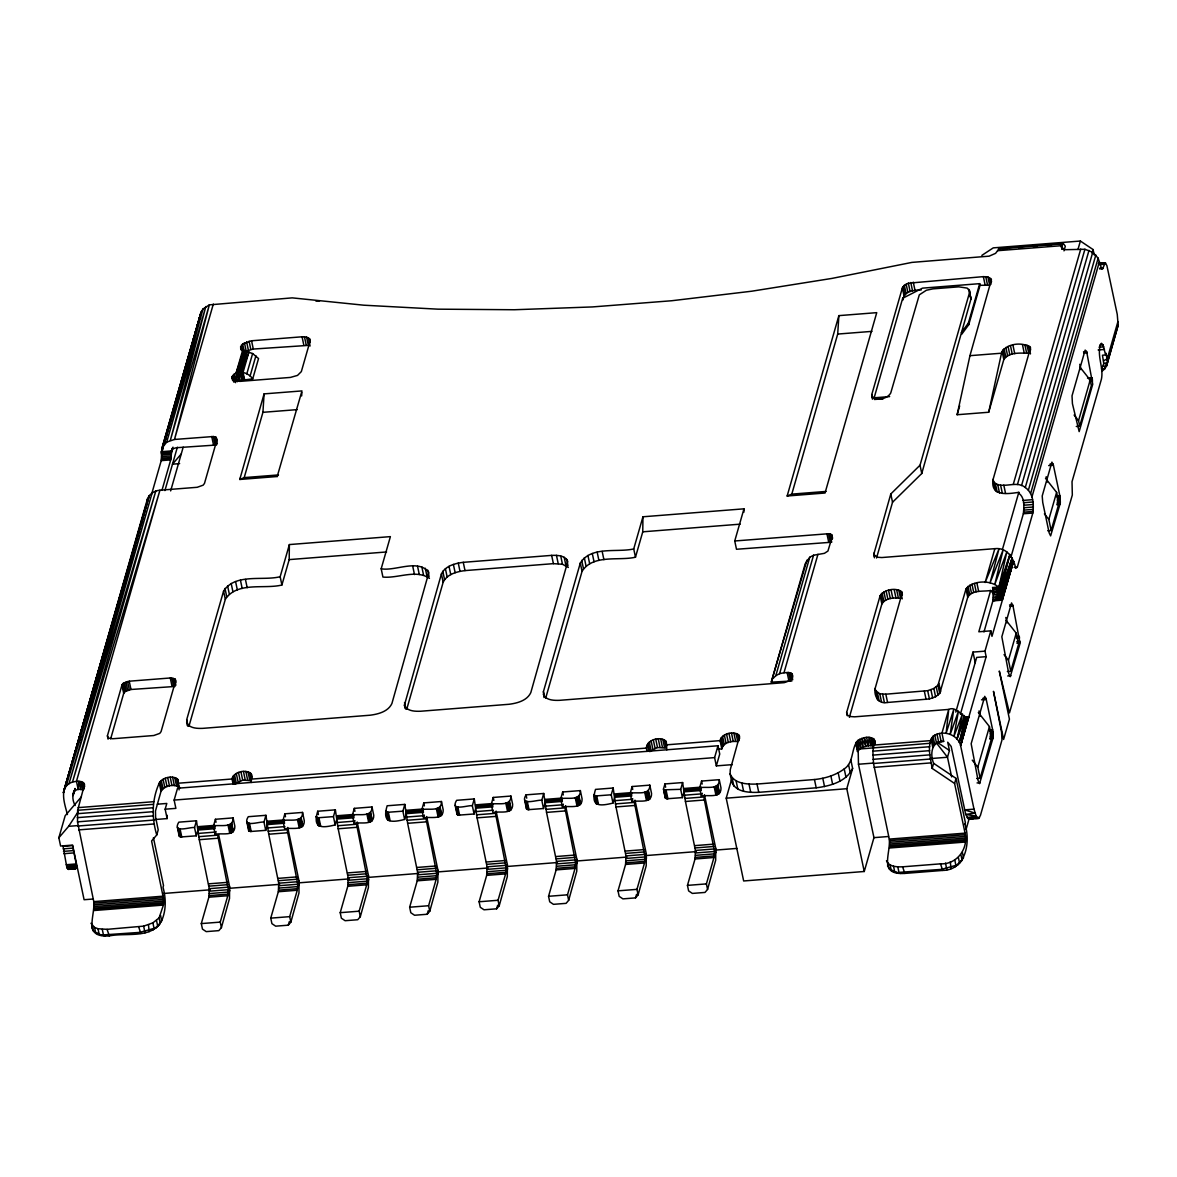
<?xml version="1.0" encoding="UTF-8"?>
<svg xmlns="http://www.w3.org/2000/svg" width="1177" height="1177" viewBox="0 0 1177 1177"><rect width="100%" height="100%" fill="white"/><g stroke="black" fill="none" stroke-linecap="round" stroke-linejoin="round"><path stroke-width="1.5" d="M218.657 834.714L229.589 886.531L229.515 898.478L221.408 927.623L218.834 930.639L206.21 931.625L202.473 929.109L201.296 923.592L208.873 897.198L209.256 888.664L199.281 839.687L196.471 820.766L178.801 822.164C171.871 833.743 189.983 826.842 194.529 827.534L196.471 820.766M287.732 827.46L299.032 881.073L298.973 893.019L290.851 922.165L288.277 925.181L275.653 926.167L271.916 923.651L270.754 918.134L278.331 891.739L278.714 883.206L268.739 834.228L265.928 815.308L248.244 816.706C241.314 828.284 259.426 821.384 263.986 822.076L265.928 815.308M357.19 822.002L368.489 875.614L368.416 887.561L360.309 916.706L357.734 919.723L345.111 920.708L341.374 918.192L340.212 912.675L347.774 886.281L348.171 877.748L338.182 828.77L335.371 809.85L317.702 811.247C312.802 827.637 320.262 828.682 335.18 824.9L337.122 818.133M426.633 816.544L437.932 870.156L437.873 882.103L429.767 911.248L427.192 914.264L414.554 915.25L410.817 912.734L409.655 907.217L417.232 880.823L417.614 872.289L407.639 823.312L404.829 804.391L387.145 805.774C382.26 822.179 389.719 823.223 404.623 819.442L406.565 812.674M496.091 811.085L507.39 864.698L507.316 876.644L499.21 905.79L496.635 908.806L484.012 909.792L480.275 907.276L479.113 901.759L486.675 875.364L487.072 866.831L477.082 817.853L474.272 798.933L456.602 800.316C449.673 811.909 467.784 804.994 472.33 805.701L474.272 798.933M565.548 805.627L576.848 859.239L576.774 871.186L568.668 900.331L566.093 903.347L553.455 904.333L549.718 901.817L548.556 896.3L556.132 869.906L556.515 861.373L546.54 812.395L543.73 793.475L526.045 794.858C519.116 806.451 537.242 799.536 541.788 800.242L543.73 793.475M634.991 800.169L646.291 853.781L646.217 865.728L638.111 894.873L635.536 897.889L622.913 898.875L619.176 896.359L618.013 890.842L625.575 864.448L625.973 855.914L615.983 806.936L613.173 788.016L595.503 789.399C590.604 805.804 598.063 806.848 612.982 803.067L614.924 796.299M704.449 794.71L715.748 848.323L715.675 860.269L707.568 889.415L704.994 892.431L692.356 893.417L688.619 890.901L687.456 885.384L695.033 858.989L695.416 850.456L685.441 801.478L682.631 782.558L664.946 783.941L663.49 789.017L665.417 798.109L667.109 798.756L682.425 797.609L684.367 790.841M153.422 837.686L163.515 885.575L163.029 887.267C166.001 898.272 166.31 910.101 161.661 920.738C151.774 939.423 125.895 932.375 109.314 935.936C82.611 937.701 95.131 917.06 93.777 901.626L77.52 821.855L77.638 810.291L84.538 784.338C82.361 780.086 76.27 781.19 72.488 782.087C58.026 786.677 64.897 804.45 67.427 814.543M90.953 923.268L94.543 927.432L98 928.727L107.078 929.344L143.653 926.137L152.892 922.842L159.101 917.898L163.412 905.069L163.677 899.375L151.598 840.981L156.747 834.964C151.612 817.868 151.774 799.536 159.278 783.058C162.647 777.217 173.916 774.466 178.271 780.277L177.727 783.264L179.125 789.885M151.642 494.075L161.234 460.634L162.043 448.04L201.105 312.052L203.003 308.992L209.329 304.872L292.234 297.869L363.796 305.196L437.991 309.168L514.364 309.742L592.443 306.932L671.743 300.738L751.75 291.205L831.992 278.405L911.954 262.397L989.151 256.159L995.58 253.349L999.391 248.318L1063.155 243.315L1065.317 246.214L1063.979 250.863M162.117 489.809L170.694 459.898L172.063 448.422M221.408 927.623L220.246 922.106L227.808 895.712L228.338 889.694L217.657 835.17L198.722 836.67M290.851 922.165L289.689 916.648L297.266 890.253L297.781 884.236L287.114 829.711L268.165 831.212M360.309 916.706L359.147 911.189L366.724 884.795L367.239 878.778L356.557 824.253L337.622 825.754M429.767 911.248L428.605 905.731L436.167 879.337L436.682 873.319L426.015 818.795L407.065 820.281M499.21 905.79L498.048 900.273L505.624 873.878L506.139 867.861L495.458 813.336L476.523 814.822M568.668 900.331L567.505 894.814L575.067 868.42L575.582 862.403L564.916 807.878L545.981 809.364M638.111 894.873L636.948 889.356L644.525 862.962L645.04 856.944L634.359 802.42L615.424 803.906M707.568 889.415L706.406 883.898L713.968 857.503L714.483 851.486L703.817 796.961L684.882 798.447M964.919 823.885C970.701 841.82 966.155 870.038 942.718 870.436L904.833 873.408C878.145 875.173 890.665 854.546 889.297 839.098L873.511 763.49L872.878 751.176L874.732 740.421C871.054 735.022 862.329 737.464 857.724 740.568C850.956 748.646 854.046 762.549 844.218 768.919C835.611 775.319 825.033 778.468 814.455 779.527L757.002 784.044C747.601 784.353 734.286 784.132 730.108 773.892L730.284 769.611L739.553 736.155C734.978 730.123 721.884 733.153 720.074 740.627L721.825 748.91L718.205 749.19M886.472 860.74C888.973 866.875 896.962 867.008 902.612 866.816L940.497 863.844C957.078 864.624 968.583 848.573 965.066 833.139L954.591 783.47L932.169 768.404C930.595 758.253 926.476 745.35 933.008 736.302C942.262 729.446 957.843 734.154 960.623 745.674L973.997 809.143L976.13 816.058L978.484 818.398L980.397 815.543L1001.965 740.024L1001.568 732.182L993.462 691.34L1003.598 739.436L1009.425 719.132L999.288 671.037L1009.454 712.924L1072.321 495.031L1072.026 481.673L1101.437 379.126C1103.849 367.371 1096.464 355.41 1100.76 343.831L1101.466 343.301L1103.026 344.861L1105.615 354.983L1102.452 355.233L1103.791 363.649L1101.569 368.857L1104.688 368.931L1106.601 365.885L1118.15 325.205L1117.253 314.377L1106.866 265.502L1105.129 262.839L1098.818 263.324M993.167 736.258L992.638 729.784L986.238 699.432L984.752 696.343L971.157 743.732L978.087 780.557L979.573 783.647L992.829 738.685L993.167 736.258L990.004 736.508M1019.944 642.848L1013.029 606.023L1011.543 602.933L1001.833 636.786L1008.748 673.597L1010.249 676.687L1019.826 644.216L1019.944 642.848L1016.796 643.098M1010.837 557.442L1023.357 513.775C1023.961 507.14 1025.035 497.856 1019.032 493.443L1018.811 492.339C1007.998 493.884 990.019 496.959 993.123 479.319L1030.537 347.73C1023.446 341.404 1005.217 343.316 1001.509 353.203L988.695 412.244L957.136 414.731L969.951 355.675L991.431 279.685L987.9 276.948L983.354 276.639L908.35 283.201L904.348 285.32L902.347 287.968L871.774 394.575L872.422 399.18M871.716 395.869C876.071 401.681 887.355 398.929 890.709 393.089L919.311 294.839L926.373 290.263L932.949 288.865L958.828 286.835L967.185 288.115L969.583 290.896L969.524 292.602L920.017 465.224L890.783 493.987L873.746 554.499L877.277 557.236L881.823 557.545L994.83 548.659C1007.056 547.187 1013.632 558.163 1015.766 568.344L1017.311 567.182L1032.832 513.025C1034.068 504.168 1033.274 493.089 1025.285 487.513C1015.972 479.48 1000.656 490.868 993.05 481.04M1060.33 502.049L1059.8 495.576L1053.4 465.224L1051.914 462.134L1042.204 495.988L1042.734 502.461L1049.134 532.813L1050.62 535.888L1060.212 503.418L1060.33 502.049L1057.167 502.299M188.953 726.209L225.322 599.358C237.063 581.203 264.531 589.442 281.906 584.998L289.189 559.605L289.38 544.568L390.396 536.624L381.186 568.771L382.922 577.054C397.797 578.613 415.967 569.035 429.443 578.363M545.672 698.182L582.056 571.331C592.958 553.926 618.97 561.12 635.477 557.207L642.76 531.813L642.951 516.777L743.967 508.832L743.923 512.172M92.115 928.785L92.218 926.196M107.401 735.86L108.564 738.097L112.742 738.744L153.775 735.522L159.734 733.403L161.058 731.638L175.623 680.865L175.255 679.247L170.282 677.981L129.235 681.203L123.291 683.337L121.952 685.088L107.401 735.86L108.093 739.171M179.081 835.508L180.949 836.965L196.279 835.817L198.222 829.049M187.29 725.591L186.702 719.691L223.586 591.089C235.312 572.934 262.78 581.158 280.155 576.715L289.38 544.568M248.538 830.05L250.407 831.506L265.722 830.359L267.665 823.591M233.075 783.956L232.031 778.997C233.826 771.509 246.92 768.478 251.51 774.525L250.48 779.189L251.187 782.514M404.417 705.155L441.404 573.964C445.215 565.887 455.116 563.356 463.267 562.326L551.645 555.382C557.295 555.191 565.284 555.323 567.785 561.458L530.798 692.65C527.002 700.727 517.086 703.257 508.95 704.287L420.557 711.246C414.907 711.423 406.918 711.291 404.417 705.155L405.109 708.466M456.882 813.675L458.75 815.131L474.081 813.984L476.023 807.216M526.34 808.216L528.208 809.673L543.524 808.525L545.466 801.758M544.009 697.549L543.421 691.664L580.305 563.047C591.222 545.642 617.219 552.837 633.726 548.923L642.951 516.777M665.417 798.109L665.24 797.3M850.883 760.121L852.619 768.404C846.292 781.866 829.77 786.089 816.205 787.81L758.753 792.327C749.337 792.621 736.022 792.401 731.844 782.175L731.976 779.306M993.697 594.15L990.666 590.486C983.398 591.796 972.231 589.53 967.729 597.254L939.732 693.459L935.583 696.755L929.418 698.947L887.576 702.463C878.881 704.493 873.717 696.504 875.144 688.413L902.273 592.693C897.051 586.808 884.295 589.324 880.131 595.724L846.646 712.482L847.175 714.925L850.118 716.513L854.649 716.822L948.736 709.422C956.857 705.244 963.875 720.044 968.877 716.911L964.14 717.279M876.821 698.417L876.894 696.696M887.635 866.257L887.738 863.668M876.541 558.001L892.534 502.255L921.768 473.492L970.907 299.238L969.583 290.896M994.786 489.323L994.859 487.602M1063.155 243.315L1061.301 246.979L1064.817 249.715L1084.914 249.274L1092.742 252.29L1098.126 258.16L1101.657 268.812L1102.761 268.68L1105.129 262.839M239.77 479.466L244.198 477.612L262.927 412.318L264.089 393.883L301.974 390.911L277.198 476.523L239.77 479.466L264.089 393.883M301.65 395.943L301.871 392.588M787.148 496.003L791.797 494.119L837.7 334.062L838.877 315.627L876.747 312.655L825.033 493.016L787.148 496.003L838.877 315.627M252.717 378.862L239.622 380.554L240.182 372.02L244.845 350.923L240.594 347.965L242.624 343.949L251.554 340.771L302.062 336.799L306.594 337.108L309.536 338.696L310.081 341.139L301.341 371.594L297.531 375.404L290.41 377.42L239.902 381.377L233.635 380.421L231.884 377.052C236.342 368.681 248.347 372.212 252.717 378.862L258.543 358.558L252.628 353.556L244.845 350.923L238.063 372.315L239.622 380.554L237.43 381.525L234.12 374.242L235.635 382.687M873.084 745.997L871.201 737.685L870.892 745.644L868.405 745.659L864.153 737.744L865.816 746.041L861.726 738.435L863.3 746.777L859.534 739.391L861.064 747.792L857.724 740.568L858.43 749.823L856.429 741.863L857.827 750.646L855.723 743.202L857.474 751.485L861.064 747.792L868.405 745.659L869.053 737.361L870.892 745.644L873.084 745.997L872.922 738.347L874.452 745.041M983.987 631.931L992.888 600.888L1002.363 600.138C1006.894 580.732 975.409 576.759 965.993 588.971L937.981 685.191L933.847 688.486L927.682 690.678L885.825 694.195L879.778 693.783L875.07 690.134M213.317 304.078L174.49 439.462L209.329 304.872L170.341 440.301L205.813 306.55L166.707 442.125L203.003 308.992L163.868 444.774L201.105 312.052L162.043 448.04L166.707 442.125L174.49 439.462L213.346 436.52L215.921 437.167L217.083 439.418L204.474 483.423L203.135 485.174L197.192 487.293L159.94 490.22C153.098 490.618 146.404 496.164 146.831 503.388M967.141 718.117L959.343 742.143L965.478 716.719L957.063 738.935L962.521 713.953L953.944 736.287L958.416 711.261L950.222 734.345L953.664 709.702L946.117 733.271L948.736 709.422L941.938 733.124L943.674 741.392C931.228 740.789 929.933 754.604 933.626 763.329L932.169 768.404M75.151 805.524C70.885 797.947 72.077 786.516 82.934 789.929L82.743 782.249L84.303 788.973M238.063 372.315L243.698 350.54L236.136 373.021L237.43 381.525M994.83 548.659L985.12 582.512L999.023 548.806L990.063 582.777L1003.113 549.894L994.815 584.336L1006.85 551.822L998.92 587.029L992.608 587.529L993.005 589.839L1000.921 589.368L1012.235 557.692L1002.48 593.267L993.285 592.355L993.005 589.839L998.92 587.029L1009.954 554.485L1000.921 589.368L993.285 592.355L992.888 600.888L1002.642 598.769L1013.529 561.223L1002.76 595.238L993.388 597.239L1002.789 597.107L1013.529 561.223L991.976 636.36L990.813 630.843L978.823 631.784L990.666 590.486M967.715 718.338L960.623 745.674L986.149 656.663L984.987 651.146L990.813 630.843M965.111 718.367L968.185 718.205L960.623 745.674L968.568 717.735L964.905 717.705M200.443 319.114L200.222 315.495L161.367 452.733L170.93 453.027L171.945 449.54L170.93 453.027L161.411 453.822L162.926 448.569M214.773 436.741L216.524 445.009L176.241 447.731L173.24 448.717L171.048 451.924L161.352 451.703L200.222 315.495M80.639 736.331L79.139 741.628L80.669 736.493M86.156 716.925L87.657 711.629M93.174 692.208L94.675 686.927M99.192 671.037L101.708 662.21M102.708 658.679L104.209 653.397M106.21 646.335L108.725 637.507M109.726 633.976L111.226 628.68M113.227 621.633L115.743 612.805M116.744 609.274L118.244 603.978M120.26 596.916L122.761 588.103M123.762 584.572L125.262 579.275M126.277 575.744L132.295 554.573M133.295 551.042L146.331 505.154L63.381 792.724L147.478 498.813M116.832 609.774L118.333 604.492M123.865 585.131L125.365 579.864M130.897 560.502L132.398 555.22M141.446 523.544L142.947 518.263M93.248 899.007L84.097 899.728L72.591 845.086L60.601 846.028L58.85 837.759L65.162 815.764L81.39 796.814M72.974 794.137L73.989 790.606M161.484 454.955L170.959 454.204L172.99 447.142M164.912 490.588L177.344 447.26M170.65 490.912L183.185 447.186M110.653 738.876L123.703 693.371L125.027 691.605L130.985 689.487L175.049 686.471M242.697 350.128L236.136 373.021L239.622 380.554M246.802 373.874L252.628 353.556M250.083 376.081L255.909 355.763M179.419 787.413C173.931 783.573 164.442 785.545 161.014 791.341L155.467 811.012L155.614 817.309L158.204 829.888L156.747 834.964M154.364 819.589L167.134 818.589L165.148 809.202L166.81 803.45L157.335 804.2M165.148 809.202L175.888 808.364L174.137 800.08L177.536 788.237L717.999 745.762L719.736 754.03L716.337 765.889L732.359 764.623M213.478 826.048L215.42 819.28L233.09 817.897L234.841 826.166C235.209 837.156 221.482 832.595 215.214 834.331L213.478 826.048C219.731 824.312 233.458 828.888 233.09 817.897M215.214 834.331L216.038 831.448M282.921 820.59L284.863 813.822L302.548 812.424L304.284 820.707C304.652 831.698 290.94 827.137 284.672 828.873L282.921 820.59C289.189 818.854 302.916 823.429 302.548 812.424M288.277 925.181L289.292 921.65M335.18 824.9L333.429 816.617L335.371 809.85M352.379 815.131L354.321 808.364L371.991 806.966L373.742 815.249C374.109 826.239 360.383 821.678 354.115 823.414L352.379 815.131C358.647 813.395 372.359 817.971 371.991 806.966M354.115 823.414L354.939 820.531M406.771 709.098L443.155 582.247C446.951 574.155 456.867 571.639 465.003 570.595L553.396 563.651L562.474 564.269L568.344 567.446M404.623 819.442L402.887 811.159L404.829 804.391M421.822 809.673L423.764 802.905L441.449 801.508L443.185 809.791C443.552 820.781 429.84 816.22 423.573 817.956L421.822 809.673C428.09 807.937 441.816 812.513 441.449 801.508M423.573 817.956L424.397 815.072M427.192 914.264L428.193 910.733M491.28 804.215L493.222 797.447L510.892 796.049L512.642 804.332C513.01 815.323 499.283 810.762 493.016 812.498L491.28 804.215C497.547 802.479 511.259 807.054 510.892 796.049M496.635 908.806L497.65 905.275M560.723 798.756L562.665 791.989L580.349 790.591L582.085 798.874C582.468 809.864 568.741 805.303 562.474 807.039L560.723 798.756C566.99 797.02 580.717 801.581 580.349 790.591M562.474 807.039L563.297 804.156M612.982 803.067L611.231 794.784L613.173 788.016M630.181 793.298L632.123 786.53L649.792 785.133L651.543 793.416C651.911 804.406 638.184 799.845 631.917 801.581L630.181 793.298C636.448 791.562 650.16 796.123 649.792 785.133M647.056 751.397L646.35 748.086C646.982 739.362 661.253 735.478 666.314 741.922L666.829 749.867M631.917 801.581L632.74 798.697M734.742 540.979L828.534 533.725L829.962 533.946L831.698 542.229L736.493 549.262L734.742 540.979L743.967 508.832M635.536 897.889L636.551 894.358M682.425 797.609L680.689 789.326L682.631 782.558M699.624 787.84L701.566 781.072L719.25 779.674L720.986 787.957C721.369 798.948 707.642 794.387 701.374 796.108L699.624 787.84C705.891 786.104 719.618 790.664 719.25 779.674M701.374 796.108L702.198 793.239M716.337 765.889L714.601 757.605L717.999 745.762M721.825 748.91C723.325 742.246 731.991 740.686 737.773 741.701L736.037 733.433M929.992 743.29L858.151 749.116L858.474 764.241L873.952 837.641L864.242 871.495L743.658 880.97L726.209 798.183L731.55 779.571M791.9 680.983L771.259 682.174L805.23 563.709L809.776 557.221L813.557 555.22L824.4 553.337L827.931 551.057L832.271 536.624L831.918 535.005L829.962 533.946M771.259 682.174L806.922 560.134M772.951 678.599L775.805 675.686L809.776 557.221M775.805 675.686L779.586 673.685L813.557 555.22M779.586 673.685L783.985 672.758L817.956 554.293M883.103 398.797L874.496 399.474L874.143 397.811L902.685 298.267L922.503 288.144L979.705 283.657L980.044 285.305L968.745 324.72L961.668 334.312M921.282 289.925C914.426 290.028 903.671 290.984 903.039 299.929L902.685 298.267M849.382 717.279L881.867 604.007C885.457 597.813 894.152 597.548 900.493 598.24L898.742 589.957M961.329 332.664L968.391 323.072L979.705 283.657M864.242 871.495L846.793 788.708L852.619 768.404M857.474 751.485L858.151 749.116M957.136 414.731L959.667 405.888M988.695 412.244L1003.819 359.529C1009.013 351.776 1020.591 353.129 1028.757 353.277L1027.006 344.993M1077.955 249.495L1080.383 241.035L1093.095 249.568L1094.213 254.879M1013.279 484.35L1080.721 249.127M1017.458 484.512L1084.914 249.274M955.783 712.114L972.996 652.087L984.987 651.146M1002.363 549.688L1018.811 492.339M1021.548 485.586L1089.005 250.363M975.395 818.515L978.484 818.398L968.494 819.074L965.728 814.44L951.163 746.424L947.706 742.201L949.442 750.485L947.5 757.252L951.649 776.938M1092.094 253.04L1093.095 249.568M960.388 714.204L976.689 657.413L986.149 656.663M1025.285 487.513L1092.742 252.29M1028.404 490.176L1095.846 254.953M1030.669 493.384L1098.126 258.16M1031.964 496.915L1099.421 261.691M954.591 783.47L956.048 778.394L933.626 763.329M976.689 778.512L980.117 778.232L977.793 767.198L989.445 726.592L978.337 712.497M1007.365 671.552L1010.793 671.287L1008.468 660.253L1016.222 633.167L1006.232 620.5M1047.736 530.753L1051.164 530.489L1048.839 519.454L1056.608 492.383L1045.5 478.289M1076.278 426.471L1079.706 426.192L1078.544 420.675L1090.182 380.068L1080.192 367.386M964.875 824.238L965.361 822.546L956.048 778.394M1079.706 426.192L1091.344 385.585L1090.182 380.068M980.117 778.232L991.77 737.626L989.445 726.592M1010.793 671.287L1018.546 644.216L1016.222 633.167M1051.164 530.489L1058.932 503.418L1056.608 492.383M966.082 829.402L969.083 818.927M1105.615 354.983L1106.1 353.291L1107.469 362.428L1106.601 365.885L1103.084 366.4M1117.929 321.586L1107.263 358.808L1103.614 360.75M1106.145 363.855L1104.688 368.931L1101.878 371.388M1107.116 360.471L1108.572 355.395M1118.15 325.205L1107.469 362.428L1103.791 363.649M63.381 792.724L146.286 504.242M959.343 742.143L966.405 717.573M64.249 789.267L149.302 495.532L66.162 786.207L152.142 492.883L68.972 783.764L155.776 491.074L72.488 782.087L159.94 490.22L76.461 781.293L78.212 789.576L78.874 781.278L80.727 789.561L81.007 781.602L82.934 789.929M164.957 441.581L166.472 436.329M182.7 380.348L184.215 375.095M171.136 419.321L161.367 452.733L171.048 451.924M172.166 415.805L173.696 410.538M176.785 399.989L179.36 391.191M180.39 387.674L181.935 382.407M185.01 371.858L186.554 366.577M1009.954 554.485L1000.009 588.132L993.005 589.839M957.063 738.935L964.228 715.513M229.839 890.871L228.926 888.341L229.589 886.531M299.282 885.413L298.37 882.882L299.032 881.073M368.739 879.94L367.827 877.424L368.489 875.614M438.182 874.482L437.27 871.966L437.932 870.156M507.64 869.023L506.728 866.507L507.39 864.698M577.083 863.565L576.171 861.049L576.848 859.239M646.541 858.107L645.629 855.591L646.291 853.781M715.984 852.648L715.072 850.132L715.748 848.323M149.096 931.698L148.508 924.769M950.942 868.67L950.354 861.741M959.77 862.962L963.507 857.724L962.345 852.207M58.85 837.759L68.634 826.328L78.094 811.806M152.76 930.095L157.674 926.019L156.512 920.502M954.591 867.081L962.109 860.402L960.947 854.885M181.243 453.954L172.489 464.179L179.64 463.62M155.761 928.153L157.674 926.019M957.607 865.124L959.52 862.991L958.358 857.474M249.715 772.436L251.451 780.719L242.683 780.116L234.959 784.235L233.208 775.967M664.519 739.833L666.27 748.116L657.502 747.513L649.763 751.632L648.027 743.364M75.328 868.803L68.457 869.362L77.02 867.935L72.547 845.601L63.087 846.351L66.721 866.699L67.883 869.097L68.987 868.964M981.839 255.394L993.256 247.876L1080.383 241.035M306.594 337.108L308.345 345.391L253.29 349.054L246.17 351.055L244.433 342.787M277.198 476.523L277.728 475.434M972.305 818.633L970.569 819.03L977.322 817.868L967.097 817.603L976.13 816.058L965.728 814.44L974.997 813.086L964.537 809.879L973.997 809.143M1002.789 597.107L993.211 599.284L1002.642 598.769M1002.48 593.267L993.417 594.871L1002.76 595.238L1012.235 557.692L1001.877 591.266L993.285 592.355M975.91 818.118L979.529 817.603L975.247 817.618M968.494 819.074L977.322 817.868M68.457 869.362L76.314 868.435L67.28 868.185L76.549 866.963L66.721 866.699L76.093 865.625L66.221 864.727L75.681 863.977M70.473 868.773L75.048 868.67L70.502 868.891M965.361 718.044L968.568 717.735M964.949 718.5L968.185 718.205M315.936 301.121L319.585 300.826M998.39 248.862L1062.169 243.845M1002.289 248.994L1007.747 248.568M1018.679 247.7L1022.327 247.42M1033.259 246.552L1036.908 246.273M1047.839 245.405L1051.473 245.125M997.581 250.701L1061.345 245.699L1062.051 249.009M1099.392 263.589L1105.718 263.104M1098.288 263.722L1104.614 263.236M1099.436 264.634L1104.173 264.266M1100.039 267.9L1103.202 267.65M1099.612 268.93L1102.761 268.68M980.044 285.305L989.636 285.217L987.9 276.948M837.7 334.062L871.98 331.37M1099.862 345.111L1103.026 344.861M969.951 355.675L1001.509 353.203M262.927 412.318L297.192 409.625M1099.038 347.215L1103.776 346.847M1098.141 349.966L1104.453 349.466M1083.502 351.849L1086.651 351.599L1092.742 384.217L1079.162 431.606L1072.424 403.682L1072.026 395.84L1085.15 350.084L1086.651 351.599M1083.826 353.159L1086.989 352.909M1087.489 378.111L1092.227 377.743M161.352 451.703L171.356 450.923M1089.328 379.538L1092.491 379.288M874.143 397.811L889.635 396.59M1089.519 381.201L1092.668 380.951M161.573 456.632L171.048 455.882M161.558 458.206L171.033 457.456M161.44 459.574L170.915 458.824M161.234 460.634L170.694 459.898M244.198 477.612L278.478 474.92M1049.913 464.165L1053.077 463.915M1048.678 465.592L1053.4 465.224M791.797 494.119L826.077 491.427M1056.652 495.826L1059.8 495.576M1056.917 497.371L1060.065 497.121M1023.078 500.416L1032.553 499.666M1057.093 499.033L1060.256 498.783M289.189 559.605L386.6 551.954M642.76 531.813L740.171 524.162M1023.475 502.726L1032.95 501.99M1057.181 500.725L1060.345 500.475M1023.755 505.242L1033.229 504.492M1057.049 503.668L1060.212 503.418M1056.843 504.727L1059.991 504.477M1023.887 507.758L1033.347 507.007M1023.858 510.127L1033.332 509.376M1023.681 512.172L1033.156 511.436M1023.357 513.775L1032.832 513.025M381.186 568.771C395.369 571.433 418.115 558.442 428.884 572.375L391.897 703.566C388.101 711.658 378.185 714.174 370.049 715.219L202.738 728.357C197.089 728.548 189.1 728.416 186.599 722.281M1014.147 567.432L1017.311 567.182M1009.542 604.963L1012.691 604.713M1009.881 606.273L1013.029 606.023M1016.266 636.625L1019.429 636.374M1016.545 638.169L1019.694 637.919M1016.81 641.509L1019.959 641.274M783.985 672.758L788.737 672.494L792.121 673.774L792.474 675.392L790.179 680.541L784.22 682.66L559.458 700.33C553.808 700.506 545.819 700.374 543.318 694.239M1007.733 675.981L1010.881 675.745M982.751 698.373L985.914 698.123M981.515 699.8L986.238 699.432M177.727 783.264L232.031 778.997M665.785 744.894L720.074 740.627M250.48 779.189L646.35 748.086M989.489 730.034L992.638 729.784M989.754 731.579L992.902 731.329M989.931 733.242L993.094 733.006M990.019 734.934L993.182 734.683M78.168 807.628L153.937 801.669M174.137 800.08L714.601 757.605M873.702 745.1L930.521 740.627M940.202 741.672L943.674 741.392M989.886 737.876L993.05 737.626M77.638 810.291L153.407 804.332M989.68 738.935L992.829 738.685M77.344 813.704L153.113 807.746M872.878 751.176L929.698 746.718M77.314 817.647L153.069 811.689M872.834 755.119L929.653 750.661M77.52 821.855L153.29 815.896M873.054 759.327L929.874 754.854M68.634 826.328L77.756 825.607M858.474 764.241L873.01 763.108M931.154 758.532L947.5 757.252L936.451 742.952L936.73 741.937L949.442 750.485M77.991 826.019L153.746 820.075M873.511 763.49L930.33 759.033M78.653 829.888L154.422 823.929M874.187 767.36L931.007 762.887M197.721 826.695L214.935 825.342M267.179 821.237L284.393 819.883M336.622 815.779L353.836 814.425M406.08 810.32L423.293 808.967M475.523 804.862L492.736 803.508M544.98 799.404L562.194 798.05M614.423 793.945L631.652 792.592M683.881 788.487L701.095 787.133M316.216 816.75L318.114 817.765L333.429 816.617M385.673 811.291L387.557 812.307L402.887 811.159M594.032 794.916L595.915 795.932L611.231 794.784M663.681 789.841L680.689 789.326M197.78 827.814L214.994 826.46M267.223 822.355L284.451 821.002M336.681 816.897L353.894 815.543M406.124 811.439L423.352 810.085M475.582 805.98L492.795 804.627M545.025 800.522L562.253 799.168M614.482 795.063L631.696 793.71M683.925 789.605L701.154 788.252M197.839 828.932L215.067 827.578M267.297 823.473L284.51 822.12M336.74 818.015L353.968 816.661M406.197 812.557L423.411 811.203M475.64 807.098L492.869 805.745M545.098 801.64L562.312 800.286M614.556 796.182L631.769 794.828M683.999 790.723L701.212 789.37M197.927 830.05L215.141 828.696M267.385 824.591L284.599 823.238M336.828 819.133L354.042 817.78M406.286 813.675L423.499 812.321M475.729 808.216L492.957 806.863M545.186 802.758L562.4 801.405M614.629 797.3L631.858 795.946M684.087 791.841L701.301 790.488M198.266 833.419L215.479 832.065M267.709 827.961L284.937 826.607M337.166 822.502L354.38 821.149M406.609 817.044L423.838 815.69M476.067 811.586L493.281 810.232M545.525 806.127L562.738 804.774M614.968 800.669L632.181 799.315M684.425 795.211L701.639 793.857M63.22 848.867L72.68 848.117M199.281 839.687L218.216 838.201M268.739 834.228L287.674 832.742M338.182 828.77L357.131 827.284M407.639 823.312L426.574 821.826M477.082 817.853L496.032 816.367M546.54 812.395L565.475 810.909M615.983 806.936L634.933 805.451M685.441 801.478L704.376 799.992M726.209 798.183L846.793 788.708M63.484 851.368L72.959 850.633M63.896 853.693L73.357 852.942M977.057 782.94L980.22 782.69M208.579 883.839L227.529 882.353M278.037 878.38L296.972 876.894M347.495 872.922L366.43 871.436M416.938 867.464L435.873 865.978M486.395 862.005L505.33 860.519M555.838 856.547L574.788 855.061M625.296 851.089L644.231 849.603M694.739 845.63L713.689 844.144M208.991 886.163L227.926 884.663M278.434 880.705L297.384 879.204M347.892 875.247L366.827 873.746M417.335 869.788L436.284 868.288M486.792 864.33L505.727 862.829M556.235 858.872L575.185 857.371M625.693 853.413L644.628 851.913M695.136 847.94L714.086 846.454M209.256 888.664L228.206 887.178M278.714 883.206L297.649 881.72M348.171 877.748L367.106 876.262M417.614 872.289L436.549 870.803M487.072 866.831L506.007 865.345M556.515 861.373L575.465 859.887M625.973 855.914L644.908 854.414M695.416 850.456L714.365 848.955M162.691 893.549L210.212 889.812M228.926 888.341L279.67 884.354M298.37 882.882L349.128 878.895M367.827 877.424L418.571 873.437M437.27 871.966L488.028 867.979M506.728 866.507L557.471 862.52M576.171 861.049L626.929 857.062M645.629 855.591L696.387 851.604M715.072 850.132L736.949 848.411M873.952 837.641L888.488 836.509M209.388 891.18L228.338 889.694M278.846 885.722L297.781 884.236M348.289 880.264L367.239 878.778M417.747 874.805L436.682 873.319M487.19 869.347L506.139 867.861M556.647 863.889L575.582 862.403M626.09 858.43L645.04 856.944M695.548 852.972L714.483 851.486M93.777 901.626L163.22 896.168M889.297 839.098L965.066 833.139M209.374 893.549L228.309 892.063M278.817 888.091L297.766 886.605M348.274 882.632L367.209 881.146M417.717 877.174L436.667 875.688M487.175 871.716L506.11 870.23M556.618 866.257L575.568 864.771M626.076 860.799L645.011 859.313M695.519 855.341L714.468 853.855M94.042 903.171L163.485 897.713M889.562 840.643L965.331 834.684M209.197 895.609L228.132 894.108M278.64 890.15L297.59 888.65M348.098 884.677L367.033 883.191M417.541 879.219L436.49 877.733M486.998 873.761L505.933 872.275M556.441 868.302L575.391 866.816M625.899 862.844L644.834 861.358M695.342 857.386L714.292 855.9M94.219 904.833L163.677 899.375M889.753 842.305L965.523 836.361M208.873 897.198L227.808 895.712M278.331 891.739L297.266 890.253M347.774 886.281L366.724 884.795M417.232 880.823L436.167 879.337M486.675 875.364L505.624 873.878M556.132 869.906L575.067 868.42M625.575 864.448L644.525 862.962M695.033 858.989L713.968 857.503M94.307 906.525L163.765 901.067M889.841 843.997L965.596 838.039M94.292 908.1L163.75 902.641M889.827 845.572L965.581 839.613M94.175 909.468L163.632 904.01M889.709 846.94L965.464 840.981M93.969 910.527L163.412 905.069M889.488 847.999L965.258 842.041M201.296 923.592L220.246 922.106M270.754 918.134L289.689 916.648M340.212 912.675L359.147 911.189M409.655 907.217L428.605 905.731M479.113 901.759L498.048 900.273M548.556 896.3L567.505 894.814M618.013 890.842L636.948 889.356M687.456 885.384L706.406 883.898M67.28 868.185L77.02 867.935M161.411 453.822L170.959 454.204M70.797 868.008L74.96 868.243M897.271 872.893L891.239 870.421L890.077 864.904M101.752 935.421L95.705 932.949L94.543 927.432M891.195 869.685L888.826 868.552L887.664 863.035M95.675 932.213L93.292 931.081L92.13 925.563M900.832 873.437L894.697 871.73L893.534 866.198M105.312 935.965L99.162 934.258L98 928.727M999.391 248.318L1000.465 249.141M892.387 870.244L894.388 871.804M96.852 932.772L98.868 934.332M942.718 870.436L940.497 863.844M904.833 873.408L902.612 866.816M140.887 933.449L138.651 926.873M109.314 935.936L107.078 929.344M1074.101 415.04L1078.544 420.675M1044.396 513.819L1048.839 519.454M1004.025 654.618L1008.468 660.253M972.246 760.151L977.793 767.198M970.186 295.986L970.981 297.516M235.032 381.274L232.663 375.625L234.002 382.319M233.355 381.216L231.884 377.052L232.59 380.362M874.555 743.732L874.128 739.274L875.261 743.849M874.128 739.274L875.247 744.335M84.67 786.545L83.935 783.191L84.244 786.177M1079.765 364.296L1080.883 369.622M1029.949 346.582L1030.64 349.893M1028.742 345.641L1030.478 353.924M1024.873 344.67L1026.609 352.938M1022.475 344.684L1024.211 352.968M1046.191 476.685L1047.324 482.04M1013 345.435L1014.736 353.703M1010.499 345.803L1012.235 354.071M1008.071 346.479L1009.807 354.763M1005.879 347.45L1007.615 355.719M990.828 278.522L991.534 281.833M989.622 277.595L991.019 284.216M1004.069 348.613L1005.82 356.896M1002.775 349.907L1004.511 358.191M1002.068 351.246L1003.819 359.529M985.752 276.61L987.503 284.893M983.354 276.639L985.105 284.908M968.803 289.351L970.907 299.238M1003.804 485.101L1005.541 493.384M968.391 323.072L968.745 324.72M1000.597 485.13L1002.348 493.398M997.743 484.689L999.494 492.972M995.448 483.821L997.184 492.104M993.123 479.319L995.58 490.853M1005.82 617.484L1006.953 622.839M992.608 587.529L994.006 594.15M913.278 282.142L915.015 290.425M976.925 583.159L978.661 591.428M974.424 583.512L976.16 591.796M910.777 282.509L912.513 290.793M971.981 584.204L973.732 592.487M908.35 283.201L910.086 291.469M969.789 585.16L971.54 593.443M906.158 284.157L907.894 292.44M967.994 586.337L969.73 594.62M904.348 285.32L906.084 293.603M966.685 587.632L968.436 595.915M903.053 286.629L904.789 294.897M965.993 588.971L967.729 597.254M902.347 287.968L904.098 296.236M972.996 652.087L975.233 662.68M979.029 710.893L980.161 716.249M920.017 465.224L921.768 473.492M938.908 683.396L940.658 691.679M937.981 685.191L939.732 693.459M936.245 686.912L937.995 695.195M933.847 688.486L935.583 696.755M871.774 394.575L872.466 397.885M890.783 493.987L892.534 502.255M930.919 689.766L932.67 698.035M939.437 733.477L941.173 741.76M937.01 734.168L938.746 742.452M927.682 690.678L929.418 698.947M934.818 735.125L936.554 743.408M924.342 691.164L926.093 699.447M933.008 736.302L934.744 744.585M901.685 591.545L902.376 594.856M931.713 737.596L933.449 745.88M900.479 590.619L902.229 598.887M931.007 738.935L932.758 747.218M954.738 859.813L955.901 865.33L941.659 869.362L898.978 872.378L897.801 866.861M896.609 589.633L898.36 597.916M894.211 589.648L895.947 597.931M891.048 589.898L892.799 598.181M888.547 590.265L890.298 598.549M945.499 863.109L946.896 869.818M886.119 590.957L887.87 599.225M883.927 591.913L885.678 600.196M873.805 553.219L874.496 556.53M882.117 593.09L883.868 601.359M873.746 554.499L874.452 557.81M880.823 594.385L882.573 602.668M880.131 595.724L881.867 604.007M885.825 694.195L887.576 702.463M882.632 694.209L884.368 702.492M879.778 693.783L881.529 702.051M877.468 692.915L879.219 701.183M875.144 688.413L877.615 699.947M831.918 535.005L832.61 538.316M831.109 534.373L832.154 539.346M828.534 533.725L830.271 542.008M826.931 533.74L828.667 542.023M866.655 737.376L868.405 745.659M846.646 712.482L847.337 715.793M848.543 764.594L850.294 772.862M844.218 768.919L845.969 777.203M838.201 772.818L839.951 781.101M830.888 776.026L832.639 784.294M822.797 778.306L824.533 786.589M792.121 673.774L792.812 677.084M814.455 779.527L816.205 787.81M791.312 673.141L792.709 679.762M790.164 672.714L791.562 679.335M788.737 672.494L790.488 680.762M787.133 672.508L788.884 680.777M757.002 784.044L758.753 792.327M738.965 735.007L739.656 738.317M748.999 784.117L750.735 792.386M737.758 734.08L739.156 740.701M733.889 733.094L735.64 741.378M731.491 733.124L733.242 741.392M741.863 783.014L743.614 791.297M728.99 733.477L730.74 741.76M726.562 734.168L728.313 742.452M736.096 780.837L737.847 789.12M724.37 735.125L726.106 743.408M732.094 777.732L733.83 786.015M722.56 736.302L724.311 744.585M730.108 773.892L731.844 782.175M721.266 737.596L723.002 745.88M720.559 738.935L722.31 747.218M717.793 784.75L719.53 793.033M717.558 785.206L719.309 793.475M717.131 785.633L718.867 793.916M716.528 786.03L718.264 794.298M715.793 786.339L717.543 794.622M714.983 786.574L716.734 794.858M714.145 786.692L715.896 794.975M701.566 781.072L702.198 784.029M633.726 548.923L635.477 557.207M665.726 740.774L666.77 745.732M662.798 739.185L664.534 747.454M660.65 738.862L662.401 747.13M658.252 738.876L660.003 747.16M655.751 739.244L657.502 747.513M664.946 783.941L665.652 787.251M666.167 790.473L667.903 798.742M665.358 790.473L667.109 798.756M664.652 790.37L666.403 798.639M664.078 790.15L665.814 798.418M653.323 739.921L655.059 748.204M663.49 789.017L665.226 797.726M651.131 740.892L652.867 749.16M649.321 742.054L651.072 750.337M647.321 744.703L648.718 751.323M602.168 551.41L603.904 559.678M648.336 790.208L650.087 798.492M648.1 790.664L649.851 798.933M647.674 791.091L649.424 799.374M597.166 552.131L598.902 560.414M647.07 791.488L648.821 799.757M646.335 791.797L648.086 800.08M645.526 792.033L647.276 800.316M644.702 792.15L646.438 800.434M592.296 553.514L594.047 561.782M587.912 555.426L589.662 563.709M584.307 557.766L586.043 566.049M632.123 786.53L632.74 789.487M581.703 560.37L583.454 568.653M580.305 563.047L582.056 571.331M566.593 559.163L567.991 565.784M564.195 557.295L565.931 565.578M560.738 555.985L562.474 564.269M556.456 555.338L558.207 563.621M551.645 555.382L553.396 563.651M596.71 795.932L598.46 804.2M595.915 795.932L597.651 804.215M595.194 795.829L596.945 804.097M594.62 795.608L596.371 803.891M594.047 794.475L595.974 803.567M578.893 795.667L580.629 803.95M578.657 796.123L580.408 804.391M578.231 796.549L579.967 804.833M577.627 796.947L579.364 805.215M576.892 797.256L578.643 805.539M576.083 797.491L577.819 805.774M575.244 797.609L576.995 805.892M543.421 691.664L544.48 696.622M562.665 791.989L563.297 794.946M541.788 800.242L543.524 808.525M526.045 794.858L526.752 798.168M527.267 801.39L529.003 809.658M526.457 801.39L528.208 809.673M525.751 801.287L527.502 809.555M525.177 801.066L526.913 809.349M524.589 799.948L526.516 809.026M463.267 562.326L465.003 570.595M509.435 801.125L511.186 809.408M509.2 801.581L510.95 809.85M458.265 563.047L460.001 571.331M508.773 802.008L510.524 810.291M508.17 802.405L509.921 810.673M507.434 802.714L509.185 810.997M506.625 802.949L508.376 811.233M505.801 803.067L507.537 811.35M453.395 564.43L455.146 572.699M449.011 566.343L450.762 574.626M445.406 568.682L447.142 576.965M493.222 797.447L493.84 800.404M442.802 571.286L444.553 579.57M441.404 573.964L443.155 582.247M427.692 570.08L429.09 576.701M425.294 568.211L427.03 576.495M472.33 805.701L474.081 813.984M421.837 566.902L423.573 575.185M417.555 566.255L419.292 574.538M412.744 566.299L414.495 574.567M457.809 806.848L459.56 815.117M457.014 806.848L458.75 815.131M456.293 806.745L458.044 815.014M455.72 806.525L457.47 814.808M455.146 805.406L457.073 814.484M439.992 806.583L441.728 814.867M439.757 807.039L441.493 815.308M439.33 807.466L441.066 815.749M438.727 807.863L440.463 816.132M437.991 808.187L439.727 816.455M437.182 808.408L438.918 816.691M436.343 808.525L438.094 816.809M404.52 702.581L405.918 709.201M423.764 802.905L424.397 805.862M309.536 338.696L310.228 342.007M308.33 337.755L310.081 346.038M304.46 336.784L306.211 345.052M302.062 336.799L303.798 345.082M388.366 812.307L390.102 820.575M387.557 812.307L389.307 820.59M386.85 812.204L388.587 820.472M386.277 811.983L388.013 820.266M385.688 810.865L387.616 819.942M370.534 812.056L372.285 820.325M370.299 812.498L372.05 820.781M369.872 812.924L371.623 821.208M369.269 813.322L371.02 821.59M368.533 813.645L370.284 821.914M367.724 813.866L369.475 822.149M366.9 813.984L368.636 822.267M354.321 808.364L354.939 811.321M251.554 340.771L253.29 349.054M249.053 341.139L250.789 349.407M246.626 341.816L248.362 350.099M242.624 343.949L244.022 350.569M241.329 345.258L242.712 351.879M241.314 349.907L240.623 346.597L241.182 349.775M280.155 576.715L281.906 584.998M317.702 811.247L318.393 814.558M318.908 817.765L320.659 826.033M318.114 817.765L319.85 826.048M317.393 817.662L319.144 825.93M316.819 817.441L318.57 825.724M316.245 816.323L318.158 825.401M239.843 478.421L240.034 479.289M301.091 817.515L302.827 825.783M300.856 817.956L302.592 826.239M300.415 818.383L302.165 826.666M299.826 818.78L301.562 827.048M299.09 819.104L300.826 827.372M298.281 819.324L300.017 827.608M297.443 819.442L299.193 827.725M215.921 437.167L217.318 443.788M245.434 579.437L247.185 587.72M213.346 436.52L215.097 444.788M211.742 436.535L213.493 444.803M240.432 580.173L242.182 588.456M284.863 813.822L285.496 816.779M235.577 581.541L237.327 589.824M231.192 583.468L232.928 591.751M227.573 585.808L229.324 594.091M224.984 588.412L226.734 596.68M223.586 591.089L225.322 599.358M263.986 822.076L265.722 830.359M251.51 774.525L252.202 777.835M250.922 773.377L251.613 776.688M247.979 771.788L249.73 780.071M245.846 771.465L247.582 779.733M243.448 771.479L245.184 779.762M240.947 771.847L242.683 780.116M249.465 823.223L251.201 831.492M238.504 772.524L240.255 780.807M248.656 823.223L250.407 831.506M247.95 823.12L249.686 831.389M247.376 822.9L249.112 831.183M246.787 821.781L248.715 830.874M236.312 773.495L238.063 781.763M234.517 774.657L236.253 782.94M232.516 777.306L233.914 783.926M231.634 822.973L233.384 831.242M231.398 823.414L233.149 831.698M230.972 823.841L232.708 832.124M230.368 824.238L232.119 832.507M229.633 824.562L231.383 832.83M228.824 824.783L230.574 833.066M228 824.9L229.736 833.184M215.42 819.28L216.038 822.237M186.702 719.691L188.099 726.327M175.255 679.247L175.961 682.557M174.461 678.629L175.859 685.249M173.299 678.187L174.696 684.808M171.871 677.967L173.622 686.25M170.282 677.981L172.019 686.265M194.529 827.534L196.279 835.817M177.683 779.13L178.374 782.44M178.919 784.882L179.61 788.193M176.476 778.188L178.213 786.471M174.74 777.541L176.491 785.824M172.607 777.217L174.343 785.5M170.209 777.232L171.945 785.515M180.007 828.682L181.758 836.95M179.213 828.682L180.949 836.965M167.708 777.6L169.444 785.883M178.492 828.579L180.243 836.847M177.918 828.358L179.669 836.641M177.344 827.24L179.257 836.332M165.266 778.291L167.016 786.56M163.073 779.248L164.824 787.531M161.278 780.425L163.014 788.693M159.969 781.719L161.72 789.988M159.278 783.058L161.014 791.341M129.235 681.203L130.985 689.487M127.572 681.454L129.308 689.722M125.954 681.91L127.69 690.193M124.482 682.542L126.233 690.825M123.291 683.337L125.027 691.605M122.423 684.19L124.159 692.473M121.952 685.088L123.703 693.371M160.499 915.22L161.661 920.738L157.924 925.99L160.263 923.415L159.101 917.898M152.892 922.842L154.055 928.359L139.813 932.39L103.444 934.906L102.281 929.389M143.653 926.137L145.051 932.846M1061.345 245.699L1062.007 249.23M857.724 740.568L859.254 749.028M167.06 815.22L167.134 818.589M246.787 351.496L241.623 372.094L242.065 379.877L240.182 372.02L246.787 351.496M75.078 788.546L73.062 795.593L75.093 788.516M248.877 352.07L243.05 372.388L244.566 379.509L241.623 372.094L248.877 352.07"/></g></svg>
